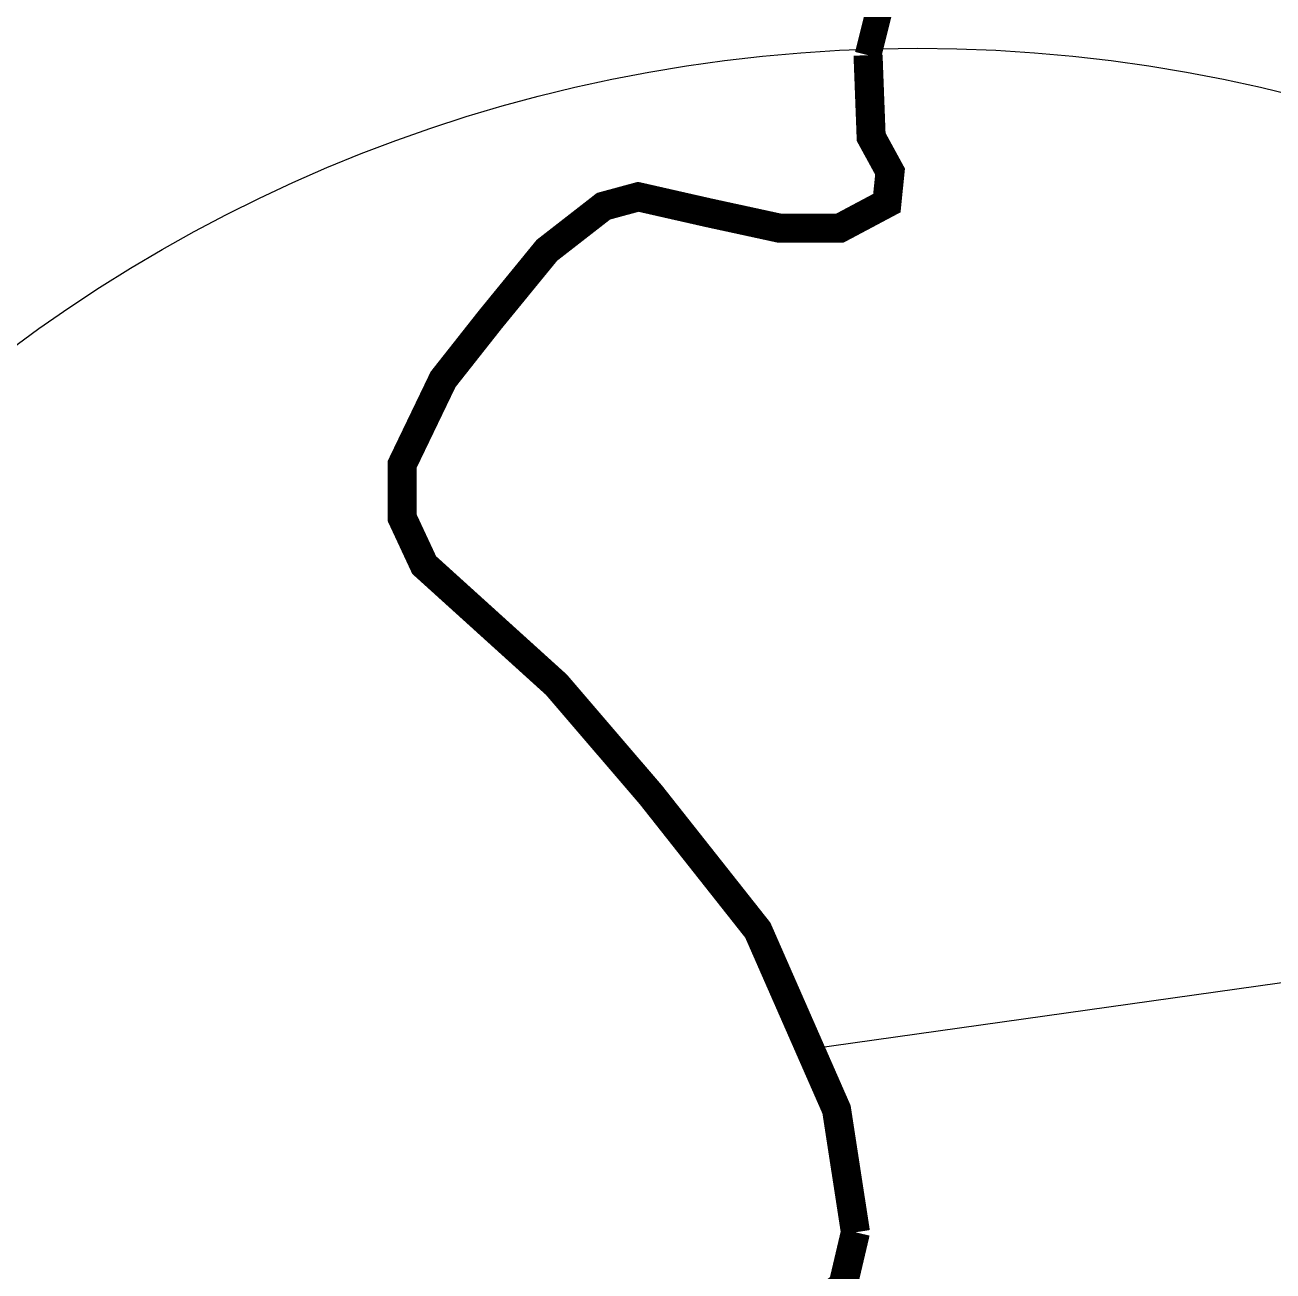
# Model space of a CAD drawing. Header units: inches. Extents: x -43639 to 75791, y -33466 to 47612.
# Drawn here: x 6285 to 19158, y 10553 to 23397 of the extents above; entities that cross this region are included whole.
import ezdxf

# ---------------------------------------------------------------- set-up
doc = ezdxf.new("R2010")
doc.units = ezdxf.units.IN
doc.header["$LTSCALE"] = 8
doc.header["$MEASUREMENT"] = 0
doc.linetypes.add('DIVIDE3', pattern=[0.75, 0.25, -0.125, 0, -0.125, 0, -0.125, 0, -0.125])
doc.layers.get('0').update_dxf_attribs({"linetype": 'CONTINUOUS'})
doc.layers.add('A-Elev', color=7, linetype='CONTINUOUS')
doc.layers.add('TOPOCREEK', color=5, linetype='CONTINUOUS')

msp = doc.modelspace()

# ---------------------------------------------------------------- linework, layer by layer
msp.add_line((24692, 14288), (14384, 12838))
at = {"layer": 'A-Elev'}
msp.add_circle((15493, 7499, 24023), 15658, dxfattribs=at)
at = {"layer": 'TOPOCREEK'}
msp.add_line((14384, 12838), (14851, 10952), dxfattribs=at)
at = {"layer": 'TOPOCREEK', "linetype": 'DIVIDE3', "const_width": 275}
msp.add_lwpolyline([(14981, 23086), (15273, 24254), (15370, 25487), (15532, 26460), (15662, 27855), (15825, 28667), (16084, 29251), (16766, 29899), (17513, 30516), (17967, 31424), (18000, 32138), (18097, 32625), (18519, 32819), (18877, 32787), (19526, 32592), (20013, 32203), (20630, 31781), (21117, 31619), (21409, 31976), (22058, 32722), (22675, 34117), (23357, 34831)], dxfattribs=at)
at = {"layer": 'TOPOCREEK', "const_width": 300}
for points in [[(14851, 10952), (14656, 12217), (13844, 14066), (12740, 15462), (11766, 16597), (10403, 17830), (10176, 18317), (10176, 18868), (10598, 19744), (11085, 20361), (11669, 21075), (12253, 21529), (12611, 21626), (13325, 21464), (14071, 21302), (14688, 21302), (15175, 21561), (15208, 21886), (15013, 22243), (14981, 23086)], [(2439, 4009), (3877, 4203), (5208, 4722), (6377, 5728), (7286, 7091), (7935, 8162), (8779, 8810), (9721, 9070), (10857, 9200), (11896, 9492), (12968, 9784), (14039, 9914), (14721, 10400), (14851, 10952)]]:
    msp.add_lwpolyline(points, dxfattribs=at)

doc.saveas('drawing.dxf')
